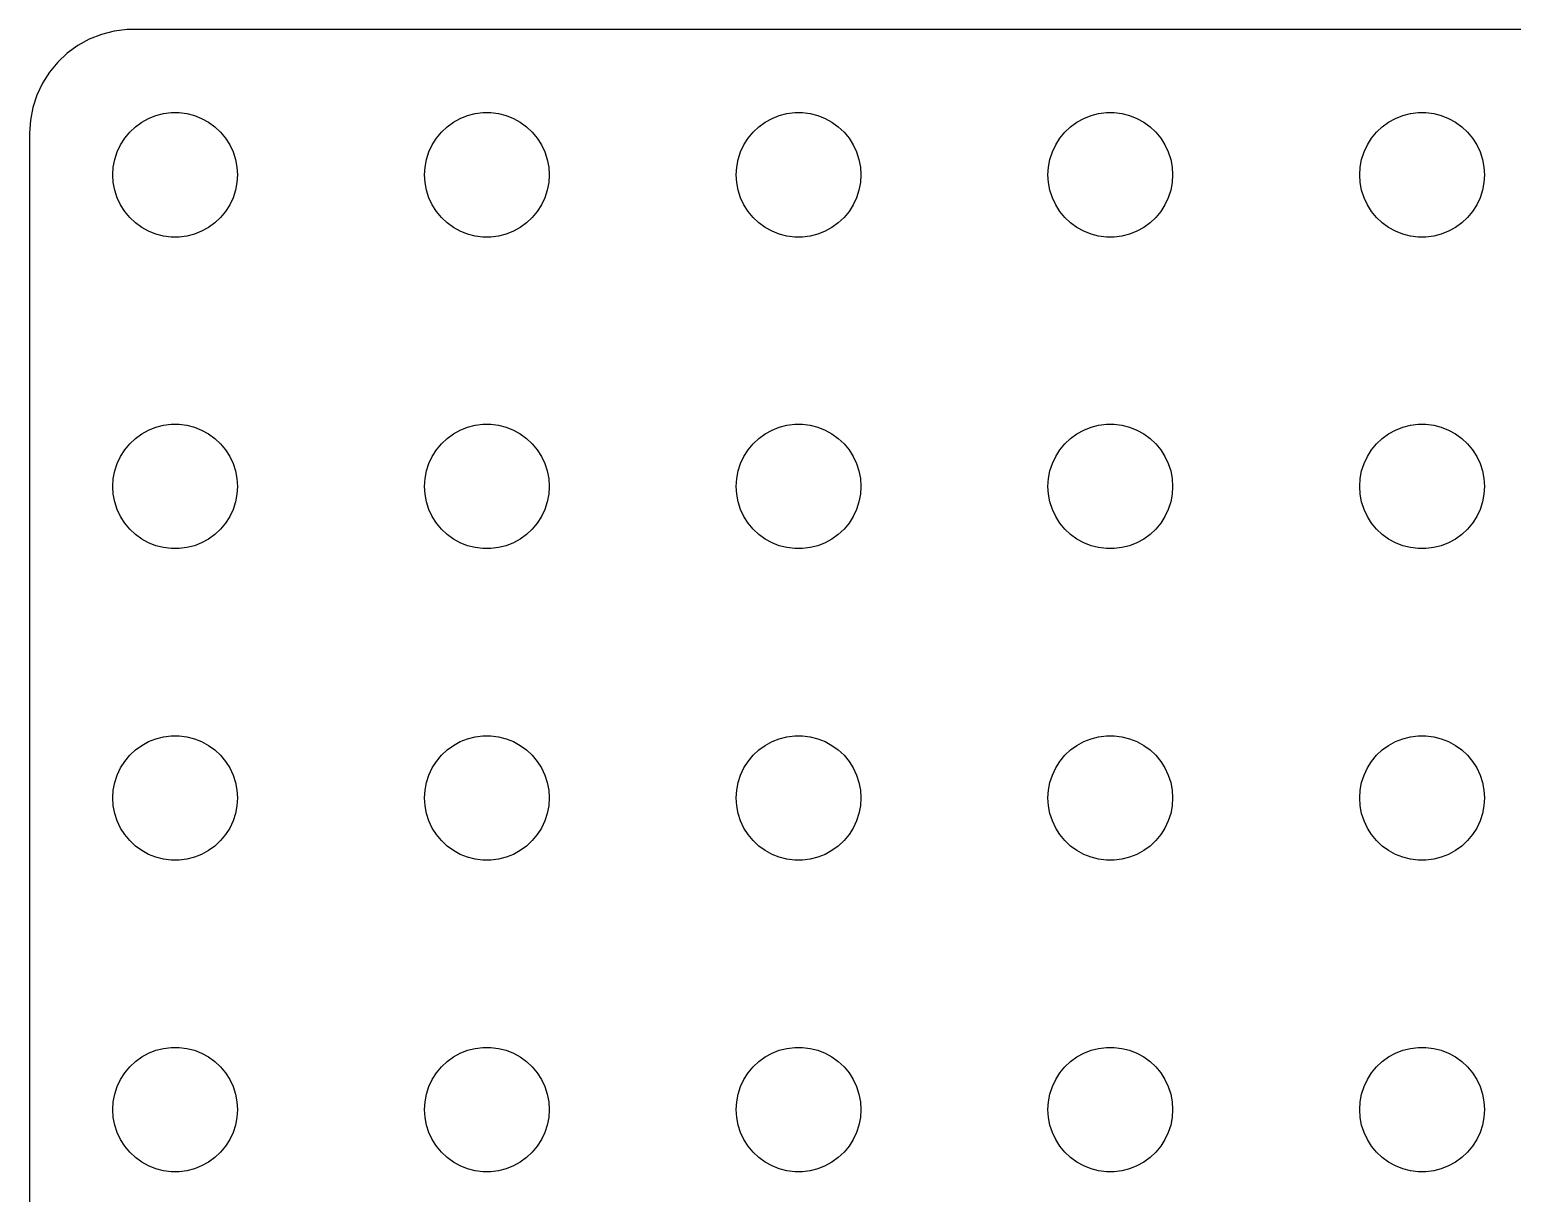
# Model space of a CAD drawing. Header units: metres. Extents: x -134 to 134, y 176 to 508.
# Drawn here: x -134.5 to -63.2, y 224 to 280 of the extents above; entities that cross this region are included whole.
import ezdxf

# ---------------------------------------------------------------- set-up
doc = ezdxf.new("R2010")
doc.units = ezdxf.units.M

msp = doc.modelspace()

# ---------------------------------------------------------------- linework, layer by layer
for p, q in [((-131.045, 279.755), (-131.629, 279.524)), ((-130.437, 279.911), (-131.045, 279.755)), ((-129.814, 279.99), (-130.437, 279.911)), ((129.814, 279.99), (-129.814, 279.99)), ((-132.179, 279.222), (-132.687, 278.853)), ((-131.629, 279.524), (-132.179, 279.222)), ((-133.145, 278.423), (-133.545, 277.939)), ((-132.687, 278.853), (-133.145, 278.423)), ((-133.545, 277.939), (-133.882, 277.409)), ((-134.149, 276.841), (-134.343, 276.243)), ((-133.882, 277.409), (-134.149, 276.841)), ((-134.343, 276.243), (-134.461, 275.627)), ((-134.461, 275.627), (-134.5, 275)), ((-129.412, 275.312), (-129.107, 275.533)), ((-129.107, 275.533), (-128.777, 275.714)), ((-128.777, 275.714), (-128.427, 275.853)), ((-128.427, 275.853), (-128.062, 275.947)), ((-128.062, 275.947), (-127.688, 275.994)), ((-127.688, 275.994), (-127.312, 275.994)), ((-127.312, 275.994), (-126.938, 275.947)), ((-126.938, 275.947), (-126.573, 275.853)), ((-126.573, 275.853), (-126.223, 275.714)), ((-126.223, 275.714), (-125.893, 275.533)), ((-125.893, 275.533), (-125.588, 275.312)), ((-114.412, 275.312), (-114.107, 275.533)), ((-114.107, 275.533), (-113.777, 275.714)), ((-113.777, 275.714), (-113.427, 275.853)), ((-113.427, 275.853), (-113.062, 275.947)), ((-113.062, 275.947), (-112.688, 275.994)), ((-112.688, 275.994), (-112.312, 275.994)), ((-112.312, 275.994), (-111.938, 275.947)), ((-111.938, 275.947), (-111.573, 275.853)), ((-111.573, 275.853), (-111.223, 275.714)), ((-111.223, 275.714), (-110.893, 275.533)), ((-110.893, 275.533), (-110.588, 275.312)), ((-99.4123, 275.312), (-99.1075, 275.533)), ((-99.1075, 275.533), (-98.7773, 275.714)), ((-98.7773, 275.714), (-98.427, 275.853)), ((-98.427, 275.853), (-98.0621, 275.947)), ((-98.0621, 275.947), (-97.6884, 275.994)), ((-97.6884, 275.994), (-97.3116, 275.994)), ((-97.3116, 275.994), (-96.9379, 275.947)), ((-96.9379, 275.947), (-96.573, 275.853)), ((-96.573, 275.853), (-96.2227, 275.714)), ((-96.2227, 275.714), (-95.8925, 275.533)), ((-95.8925, 275.533), (-95.5877, 275.312)), ((-84.4123, 275.312), (-84.1075, 275.533)), ((-84.1075, 275.533), (-83.7773, 275.714)), ((-83.7773, 275.714), (-83.427, 275.853)), ((-83.427, 275.853), (-83.0621, 275.947)), ((-83.0621, 275.947), (-82.6884, 275.994)), ((-82.6884, 275.994), (-82.3116, 275.994)), ((-82.3116, 275.994), (-81.9379, 275.947)), ((-81.9379, 275.947), (-81.573, 275.853)), ((-81.573, 275.853), (-81.2227, 275.714)), ((-81.2227, 275.714), (-80.8925, 275.533)), ((-80.8925, 275.533), (-80.5877, 275.312)), ((-69.4123, 275.312), (-69.1075, 275.533)), ((-69.1075, 275.533), (-68.7773, 275.714)), ((-68.7773, 275.714), (-68.427, 275.853)), ((-68.427, 275.853), (-68.0621, 275.947)), ((-68.0621, 275.947), (-67.6884, 275.994)), ((-67.6884, 275.994), (-67.3116, 275.994)), ((-67.3116, 275.994), (-66.9379, 275.947)), ((-66.9379, 275.947), (-66.573, 275.853)), ((-66.573, 275.853), (-66.2227, 275.714)), ((-66.2227, 275.714), (-65.8925, 275.533)), ((-65.8925, 275.533), (-65.5877, 275.312)), ((-134.5, 275), (-134.5, 181)), ((-130.129, 274.445), (-129.927, 274.763)), ((-129.927, 274.763), (-129.687, 275.054)), ((-129.687, 275.054), (-129.412, 275.312)), ((-125.588, 275.312), (-125.313, 275.054)), ((-125.313, 275.054), (-125.073, 274.763)), ((-125.073, 274.763), (-124.871, 274.445)), ((-115.129, 274.445), (-114.927, 274.763)), ((-114.927, 274.763), (-114.687, 275.054)), ((-114.687, 275.054), (-114.412, 275.312)), ((-110.588, 275.312), (-110.313, 275.054)), ((-110.313, 275.054), (-110.073, 274.763)), ((-110.073, 274.763), (-109.871, 274.445)), ((-100.129, 274.445), (-99.927, 274.763)), ((-99.927, 274.763), (-99.6869, 275.054)), ((-99.6869, 275.054), (-99.4123, 275.312)), ((-95.5877, 275.312), (-95.3131, 275.054)), ((-95.3131, 275.054), (-95.073, 274.763)), ((-95.073, 274.763), (-94.8711, 274.445)), ((-85.1289, 274.445), (-84.927, 274.763)), ((-84.927, 274.763), (-84.6869, 275.054)), ((-84.6869, 275.054), (-84.4123, 275.312)), ((-80.5877, 275.312), (-80.3131, 275.054)), ((-80.3131, 275.054), (-80.073, 274.763)), ((-80.073, 274.763), (-79.8711, 274.445)), ((-70.1289, 274.445), (-69.927, 274.763)), ((-69.927, 274.763), (-69.6869, 275.054)), ((-69.6869, 275.054), (-69.4123, 275.312)), ((-65.5877, 275.312), (-65.3131, 275.054)), ((-65.3131, 275.054), (-65.073, 274.763)), ((-65.073, 274.763), (-64.8711, 274.445)), ((-130.406, 273.746), (-130.289, 274.104)), ((-130.289, 274.104), (-130.129, 274.445)), ((-124.871, 274.445), (-124.711, 274.104)), ((-124.711, 274.104), (-124.594, 273.746)), ((-115.406, 273.746), (-115.289, 274.104)), ((-115.289, 274.104), (-115.129, 274.445)), ((-109.871, 274.445), (-109.711, 274.104)), ((-109.711, 274.104), (-109.594, 273.746)), ((-100.406, 273.746), (-100.289, 274.104)), ((-100.289, 274.104), (-100.129, 274.445)), ((-94.8711, 274.445), (-94.7107, 274.104)), ((-94.7107, 274.104), (-94.5943, 273.746)), ((-85.4057, 273.746), (-85.2893, 274.104)), ((-85.2893, 274.104), (-85.1289, 274.445)), ((-79.8711, 274.445), (-79.7107, 274.104)), ((-79.7107, 274.104), (-79.5943, 273.746)), ((-70.4057, 273.746), (-70.2893, 274.104)), ((-70.2893, 274.104), (-70.1289, 274.445)), ((-64.8711, 274.445), (-64.7107, 274.104)), ((-64.7107, 274.104), (-64.5943, 273.746)), ((-130.5, 273), (-130.476, 273.376)), ((-130.476, 273.376), (-130.406, 273.746)), ((-124.594, 273.746), (-124.524, 273.376)), ((-124.524, 273.376), (-124.5, 273)), ((-115.5, 273), (-115.476, 273.376)), ((-115.476, 273.376), (-115.406, 273.746)), ((-109.594, 273.746), (-109.524, 273.376)), ((-109.524, 273.376), (-109.5, 273)), ((-100.5, 273), (-100.476, 273.376)), ((-100.476, 273.376), (-100.406, 273.746)), ((-94.5943, 273.746), (-94.5237, 273.376)), ((-94.5237, 273.376), (-94.5, 273)), ((-85.5, 273), (-85.4763, 273.376)), ((-85.4763, 273.376), (-85.4057, 273.746)), ((-79.5943, 273.746), (-79.5237, 273.376)), ((-79.5237, 273.376), (-79.5, 273)), ((-70.5, 273), (-70.4763, 273.376)), ((-70.4763, 273.376), (-70.4057, 273.746)), ((-64.5943, 273.746), (-64.5237, 273.376)), ((-64.5237, 273.376), (-64.5, 273)), ((-130.476, 272.624), (-130.5, 273)), ((-130.406, 272.254), (-130.476, 272.624)), ((-124.524, 272.624), (-124.594, 272.254)), ((-124.5, 273), (-124.524, 272.624)), ((-115.476, 272.624), (-115.5, 273)), ((-115.406, 272.254), (-115.476, 272.624)), ((-109.524, 272.624), (-109.594, 272.254)), ((-109.5, 273), (-109.524, 272.624)), ((-100.476, 272.624), (-100.5, 273)), ((-100.406, 272.254), (-100.476, 272.624)), ((-94.5237, 272.624), (-94.5943, 272.254)), ((-94.5, 273), (-94.5237, 272.624)), ((-85.4763, 272.624), (-85.5, 273)), ((-85.4057, 272.254), (-85.4763, 272.624)), ((-79.5237, 272.624), (-79.5943, 272.254)), ((-79.5, 273), (-79.5237, 272.624)), ((-70.4763, 272.624), (-70.5, 273)), ((-70.4057, 272.254), (-70.4763, 272.624)), ((-64.5237, 272.624), (-64.5943, 272.254)), ((-64.5, 273), (-64.5237, 272.624)), ((-130.289, 271.896), (-130.406, 272.254)), ((-130.129, 271.555), (-130.289, 271.896)), ((-124.711, 271.896), (-124.871, 271.555)), ((-124.594, 272.254), (-124.711, 271.896)), ((-115.289, 271.896), (-115.406, 272.254)), ((-115.129, 271.555), (-115.289, 271.896)), ((-109.711, 271.896), (-109.871, 271.555)), ((-109.594, 272.254), (-109.711, 271.896)), ((-100.289, 271.896), (-100.406, 272.254)), ((-100.129, 271.555), (-100.289, 271.896)), ((-94.7107, 271.896), (-94.8711, 271.555)), ((-94.5943, 272.254), (-94.7107, 271.896)), ((-85.2893, 271.896), (-85.4057, 272.254)), ((-85.1289, 271.555), (-85.2893, 271.896)), ((-79.7107, 271.896), (-79.8711, 271.555)), ((-79.5943, 272.254), (-79.7107, 271.896)), ((-70.2893, 271.896), (-70.4057, 272.254)), ((-70.1289, 271.555), (-70.2893, 271.896)), ((-64.7107, 271.896), (-64.8711, 271.555)), ((-64.5943, 272.254), (-64.7107, 271.896)), ((-129.927, 271.237), (-130.129, 271.555)), ((-129.687, 270.946), (-129.927, 271.237)), ((-125.073, 271.237), (-125.313, 270.946)), ((-124.871, 271.555), (-125.073, 271.237)), ((-114.927, 271.237), (-115.129, 271.555)), ((-114.687, 270.946), (-114.927, 271.237)), ((-110.073, 271.237), (-110.313, 270.946)), ((-109.871, 271.555), (-110.073, 271.237)), ((-99.927, 271.237), (-100.129, 271.555)), ((-99.6869, 270.946), (-99.927, 271.237)), ((-95.073, 271.237), (-95.3131, 270.946)), ((-94.8711, 271.555), (-95.073, 271.237)), ((-84.927, 271.237), (-85.1289, 271.555)), ((-84.6869, 270.946), (-84.927, 271.237)), ((-80.073, 271.237), (-80.3131, 270.946)), ((-79.8711, 271.555), (-80.073, 271.237)), ((-69.927, 271.237), (-70.1289, 271.555)), ((-69.6869, 270.946), (-69.927, 271.237)), ((-65.073, 271.237), (-65.3131, 270.946)), ((-64.8711, 271.555), (-65.073, 271.237)), ((-129.412, 270.688), (-129.687, 270.946)), ((-129.107, 270.467), (-129.412, 270.688)), ((-128.777, 270.286), (-129.107, 270.467)), ((-125.893, 270.467), (-126.223, 270.286)), ((-125.588, 270.688), (-125.893, 270.467)), ((-125.313, 270.946), (-125.588, 270.688)), ((-114.412, 270.688), (-114.687, 270.946)), ((-114.107, 270.467), (-114.412, 270.688)), ((-113.777, 270.286), (-114.107, 270.467)), ((-110.893, 270.467), (-111.223, 270.286)), ((-110.588, 270.688), (-110.893, 270.467)), ((-110.313, 270.946), (-110.588, 270.688)), ((-99.4123, 270.688), (-99.6869, 270.946)), ((-99.1075, 270.467), (-99.4123, 270.688)), ((-98.7773, 270.286), (-99.1075, 270.467)), ((-95.8925, 270.467), (-96.2227, 270.286)), ((-95.5877, 270.688), (-95.8925, 270.467)), ((-95.3131, 270.946), (-95.5877, 270.688)), ((-84.4123, 270.688), (-84.6869, 270.946)), ((-84.1075, 270.467), (-84.4123, 270.688)), ((-83.7773, 270.286), (-84.1075, 270.467)), ((-80.8925, 270.467), (-81.2227, 270.286)), ((-80.5877, 270.688), (-80.8925, 270.467)), ((-80.3131, 270.946), (-80.5877, 270.688)), ((-69.4123, 270.688), (-69.6869, 270.946)), ((-69.1075, 270.467), (-69.4123, 270.688)), ((-68.7773, 270.286), (-69.1075, 270.467)), ((-65.8925, 270.467), (-66.2227, 270.286)), ((-65.5877, 270.688), (-65.8925, 270.467)), ((-65.3131, 270.946), (-65.5877, 270.688)), ((-128.427, 270.147), (-128.777, 270.286)), ((-128.062, 270.053), (-128.427, 270.147)), ((-127.688, 270.006), (-128.062, 270.053)), ((-127.312, 270.006), (-127.688, 270.006)), ((-126.938, 270.053), (-127.312, 270.006)), ((-126.573, 270.147), (-126.938, 270.053)), ((-126.223, 270.286), (-126.573, 270.147)), ((-113.427, 270.147), (-113.777, 270.286)), ((-113.062, 270.053), (-113.427, 270.147)), ((-112.688, 270.006), (-113.062, 270.053)), ((-112.312, 270.006), (-112.688, 270.006)), ((-111.938, 270.053), (-112.312, 270.006)), ((-111.573, 270.147), (-111.938, 270.053)), ((-111.223, 270.286), (-111.573, 270.147)), ((-98.427, 270.147), (-98.7773, 270.286)), ((-98.0621, 270.053), (-98.427, 270.147)), ((-97.6884, 270.006), (-98.0621, 270.053)), ((-97.3116, 270.006), (-97.6884, 270.006)), ((-96.9379, 270.053), (-97.3116, 270.006)), ((-96.573, 270.147), (-96.9379, 270.053)), ((-96.2227, 270.286), (-96.573, 270.147)), ((-83.427, 270.147), (-83.7773, 270.286)), ((-83.0621, 270.053), (-83.427, 270.147)), ((-82.6884, 270.006), (-83.0621, 270.053)), ((-82.3116, 270.006), (-82.6884, 270.006)), ((-81.9379, 270.053), (-82.3116, 270.006)), ((-81.573, 270.147), (-81.9379, 270.053)), ((-81.2227, 270.286), (-81.573, 270.147)), ((-68.427, 270.147), (-68.7773, 270.286)), ((-68.0621, 270.053), (-68.427, 270.147)), ((-67.6884, 270.006), (-68.0621, 270.053)), ((-67.3116, 270.006), (-67.6884, 270.006)), ((-66.9379, 270.053), (-67.3116, 270.006)), ((-66.573, 270.147), (-66.9379, 270.053)), ((-66.2227, 270.286), (-66.573, 270.147)), ((-129.412, 260.312), (-129.107, 260.533)), ((-129.107, 260.533), (-128.777, 260.714)), ((-128.777, 260.714), (-128.427, 260.853)), ((-128.427, 260.853), (-128.062, 260.947)), ((-128.062, 260.947), (-127.688, 260.994)), ((-127.688, 260.994), (-127.312, 260.994)), ((-127.312, 260.994), (-126.938, 260.947)), ((-126.938, 260.947), (-126.573, 260.853)), ((-126.573, 260.853), (-126.223, 260.714)), ((-126.223, 260.714), (-125.893, 260.533)), ((-125.893, 260.533), (-125.588, 260.312)), ((-114.412, 260.312), (-114.107, 260.533)), ((-114.107, 260.533), (-113.777, 260.714)), ((-113.777, 260.714), (-113.427, 260.853)), ((-113.427, 260.853), (-113.062, 260.947)), ((-113.062, 260.947), (-112.688, 260.994)), ((-112.688, 260.994), (-112.312, 260.994)), ((-112.312, 260.994), (-111.938, 260.947)), ((-111.938, 260.947), (-111.573, 260.853)), ((-111.573, 260.853), (-111.223, 260.714)), ((-111.223, 260.714), (-110.893, 260.533)), ((-110.893, 260.533), (-110.588, 260.312)), ((-99.4123, 260.312), (-99.1075, 260.533)), ((-99.1075, 260.533), (-98.7773, 260.714)), ((-98.7773, 260.714), (-98.427, 260.853)), ((-98.427, 260.853), (-98.0621, 260.947)), ((-98.0621, 260.947), (-97.6884, 260.994)), ((-97.6884, 260.994), (-97.3116, 260.994)), ((-97.3116, 260.994), (-96.9379, 260.947)), ((-96.9379, 260.947), (-96.573, 260.853)), ((-96.573, 260.853), (-96.2227, 260.714)), ((-96.2227, 260.714), (-95.8925, 260.533)), ((-95.8925, 260.533), (-95.5877, 260.312)), ((-84.4123, 260.312), (-84.1075, 260.533)), ((-84.1075, 260.533), (-83.7773, 260.714)), ((-83.7773, 260.714), (-83.427, 260.853)), ((-83.427, 260.853), (-83.0621, 260.947)), ((-83.0621, 260.947), (-82.6884, 260.994)), ((-82.6884, 260.994), (-82.3116, 260.994)), ((-82.3116, 260.994), (-81.9379, 260.947)), ((-81.9379, 260.947), (-81.573, 260.853)), ((-81.573, 260.853), (-81.2227, 260.714)), ((-81.2227, 260.714), (-80.8925, 260.533)), ((-80.8925, 260.533), (-80.5877, 260.312)), ((-69.4123, 260.312), (-69.1075, 260.533)), ((-69.1075, 260.533), (-68.7773, 260.714)), ((-68.7773, 260.714), (-68.427, 260.853)), ((-68.427, 260.853), (-68.0621, 260.947)), ((-68.0621, 260.947), (-67.6884, 260.994)), ((-67.6884, 260.994), (-67.3116, 260.994)), ((-67.3116, 260.994), (-66.9379, 260.947)), ((-66.9379, 260.947), (-66.573, 260.853)), ((-66.573, 260.853), (-66.2227, 260.714)), ((-66.2227, 260.714), (-65.8925, 260.533)), ((-65.8925, 260.533), (-65.5877, 260.312)), ((-130.129, 259.445), (-129.927, 259.763)), ((-129.927, 259.763), (-129.687, 260.054)), ((-129.687, 260.054), (-129.412, 260.312)), ((-125.588, 260.312), (-125.313, 260.054)), ((-125.313, 260.054), (-125.073, 259.763)), ((-125.073, 259.763), (-124.871, 259.445)), ((-115.129, 259.445), (-114.927, 259.763)), ((-114.927, 259.763), (-114.687, 260.054)), ((-114.687, 260.054), (-114.412, 260.312)), ((-110.588, 260.312), (-110.313, 260.054)), ((-110.313, 260.054), (-110.073, 259.763)), ((-110.073, 259.763), (-109.871, 259.445)), ((-100.129, 259.445), (-99.927, 259.763)), ((-99.927, 259.763), (-99.6869, 260.054)), ((-99.6869, 260.054), (-99.4123, 260.312)), ((-95.5877, 260.312), (-95.3131, 260.054)), ((-95.3131, 260.054), (-95.073, 259.763)), ((-95.073, 259.763), (-94.8711, 259.445)), ((-85.1289, 259.445), (-84.927, 259.763)), ((-84.927, 259.763), (-84.6869, 260.054)), ((-84.6869, 260.054), (-84.4123, 260.312)), ((-80.5877, 260.312), (-80.3131, 260.054)), ((-80.3131, 260.054), (-80.073, 259.763)), ((-80.073, 259.763), (-79.8711, 259.445)), ((-70.1289, 259.445), (-69.927, 259.763)), ((-69.927, 259.763), (-69.6869, 260.054)), ((-69.6869, 260.054), (-69.4123, 260.312)), ((-65.5877, 260.312), (-65.3131, 260.054)), ((-65.3131, 260.054), (-65.073, 259.763)), ((-65.073, 259.763), (-64.8711, 259.445)), ((-130.406, 258.746), (-130.289, 259.104)), ((-130.289, 259.104), (-130.129, 259.445)), ((-124.871, 259.445), (-124.711, 259.104)), ((-124.711, 259.104), (-124.594, 258.746)), ((-115.406, 258.746), (-115.289, 259.104)), ((-115.289, 259.104), (-115.129, 259.445)), ((-109.871, 259.445), (-109.711, 259.104)), ((-109.711, 259.104), (-109.594, 258.746)), ((-100.406, 258.746), (-100.289, 259.104)), ((-100.289, 259.104), (-100.129, 259.445)), ((-94.8711, 259.445), (-94.7107, 259.104)), ((-94.7107, 259.104), (-94.5943, 258.746)), ((-85.4057, 258.746), (-85.2893, 259.104)), ((-85.2893, 259.104), (-85.1289, 259.445)), ((-79.8711, 259.445), (-79.7107, 259.104)), ((-79.7107, 259.104), (-79.5943, 258.746)), ((-70.4057, 258.746), (-70.2893, 259.104)), ((-70.2893, 259.104), (-70.1289, 259.445)), ((-64.8711, 259.445), (-64.7107, 259.104)), ((-64.7107, 259.104), (-64.5943, 258.746)), ((-130.5, 258), (-130.476, 258.376)), ((-130.476, 258.376), (-130.406, 258.746)), ((-124.594, 258.746), (-124.524, 258.376)), ((-124.524, 258.376), (-124.5, 258)), ((-115.5, 258), (-115.476, 258.376)), ((-115.476, 258.376), (-115.406, 258.746)), ((-109.594, 258.746), (-109.524, 258.376)), ((-109.524, 258.376), (-109.5, 258)), ((-100.5, 258), (-100.476, 258.376)), ((-100.476, 258.376), (-100.406, 258.746)), ((-94.5943, 258.746), (-94.5237, 258.376)), ((-94.5237, 258.376), (-94.5, 258)), ((-85.5, 258), (-85.4763, 258.376)), ((-85.4763, 258.376), (-85.4057, 258.746)), ((-79.5943, 258.746), (-79.5237, 258.376)), ((-79.5237, 258.376), (-79.5, 258)), ((-70.5, 258), (-70.4763, 258.376)), ((-70.4763, 258.376), (-70.4057, 258.746)), ((-64.5943, 258.746), (-64.5237, 258.376)), ((-64.5237, 258.376), (-64.5, 258)), ((-130.476, 257.624), (-130.5, 258)), ((-130.406, 257.254), (-130.476, 257.624)), ((-124.524, 257.624), (-124.594, 257.254)), ((-124.5, 258), (-124.524, 257.624)), ((-115.476, 257.624), (-115.5, 258)), ((-115.406, 257.254), (-115.476, 257.624)), ((-109.524, 257.624), (-109.594, 257.254)), ((-109.5, 258), (-109.524, 257.624)), ((-100.476, 257.624), (-100.5, 258)), ((-100.406, 257.254), (-100.476, 257.624)), ((-94.5237, 257.624), (-94.5943, 257.254)), ((-94.5, 258), (-94.5237, 257.624)), ((-85.4763, 257.624), (-85.5, 258)), ((-85.4057, 257.254), (-85.4763, 257.624)), ((-79.5237, 257.624), (-79.5943, 257.254)), ((-79.5, 258), (-79.5237, 257.624)), ((-70.4763, 257.624), (-70.5, 258)), ((-70.4057, 257.254), (-70.4763, 257.624)), ((-64.5237, 257.624), (-64.5943, 257.254)), ((-64.5, 258), (-64.5237, 257.624)), ((-130.289, 256.896), (-130.406, 257.254)), ((-130.129, 256.555), (-130.289, 256.896)), ((-124.711, 256.896), (-124.871, 256.555)), ((-124.594, 257.254), (-124.711, 256.896)), ((-115.289, 256.896), (-115.406, 257.254)), ((-115.129, 256.555), (-115.289, 256.896)), ((-109.711, 256.896), (-109.871, 256.555)), ((-109.594, 257.254), (-109.711, 256.896)), ((-100.289, 256.896), (-100.406, 257.254)), ((-100.129, 256.555), (-100.289, 256.896)), ((-94.7107, 256.896), (-94.8711, 256.555)), ((-94.5943, 257.254), (-94.7107, 256.896)), ((-85.2893, 256.896), (-85.4057, 257.254)), ((-85.1289, 256.555), (-85.2893, 256.896)), ((-79.7107, 256.896), (-79.8711, 256.555)), ((-79.5943, 257.254), (-79.7107, 256.896)), ((-70.2893, 256.896), (-70.4057, 257.254)), ((-70.1289, 256.555), (-70.2893, 256.896)), ((-64.7107, 256.896), (-64.8711, 256.555)), ((-64.5943, 257.254), (-64.7107, 256.896)), ((-129.927, 256.237), (-130.129, 256.555)), ((-129.687, 255.946), (-129.927, 256.237)), ((-125.073, 256.237), (-125.313, 255.946)), ((-124.871, 256.555), (-125.073, 256.237)), ((-114.927, 256.237), (-115.129, 256.555)), ((-114.687, 255.946), (-114.927, 256.237)), ((-110.073, 256.237), (-110.313, 255.946)), ((-109.871, 256.555), (-110.073, 256.237)), ((-99.927, 256.237), (-100.129, 256.555)), ((-99.6869, 255.946), (-99.927, 256.237)), ((-95.073, 256.237), (-95.3131, 255.946)), ((-94.8711, 256.555), (-95.073, 256.237)), ((-84.927, 256.237), (-85.1289, 256.555)), ((-84.6869, 255.946), (-84.927, 256.237)), ((-80.073, 256.237), (-80.3131, 255.946)), ((-79.8711, 256.555), (-80.073, 256.237)), ((-69.927, 256.237), (-70.1289, 256.555)), ((-69.6869, 255.946), (-69.927, 256.237)), ((-65.073, 256.237), (-65.3131, 255.946)), ((-64.8711, 256.555), (-65.073, 256.237)), ((-129.412, 255.688), (-129.687, 255.946)), ((-129.107, 255.467), (-129.412, 255.688)), ((-128.777, 255.286), (-129.107, 255.467)), ((-125.893, 255.467), (-126.223, 255.286)), ((-125.588, 255.688), (-125.893, 255.467)), ((-125.313, 255.946), (-125.588, 255.688)), ((-114.412, 255.688), (-114.687, 255.946)), ((-114.107, 255.467), (-114.412, 255.688)), ((-113.777, 255.286), (-114.107, 255.467)), ((-110.893, 255.467), (-111.223, 255.286)), ((-110.588, 255.688), (-110.893, 255.467)), ((-110.313, 255.946), (-110.588, 255.688)), ((-99.4123, 255.688), (-99.6869, 255.946)), ((-99.1075, 255.467), (-99.4123, 255.688)), ((-98.7773, 255.286), (-99.1075, 255.467)), ((-95.8925, 255.467), (-96.2227, 255.286)), ((-95.5877, 255.688), (-95.8925, 255.467)), ((-95.3131, 255.946), (-95.5877, 255.688)), ((-84.4123, 255.688), (-84.6869, 255.946)), ((-84.1075, 255.467), (-84.4123, 255.688)), ((-83.7773, 255.286), (-84.1075, 255.467)), ((-80.8925, 255.467), (-81.2227, 255.286)), ((-80.5877, 255.688), (-80.8925, 255.467)), ((-80.3131, 255.946), (-80.5877, 255.688)), ((-69.4123, 255.688), (-69.6869, 255.946)), ((-69.1075, 255.467), (-69.4123, 255.688)), ((-68.7773, 255.286), (-69.1075, 255.467)), ((-65.8925, 255.467), (-66.2227, 255.286)), ((-65.5877, 255.688), (-65.8925, 255.467)), ((-65.3131, 255.946), (-65.5877, 255.688)), ((-128.427, 255.147), (-128.777, 255.286)), ((-128.062, 255.053), (-128.427, 255.147)), ((-127.688, 255.006), (-128.062, 255.053)), ((-127.312, 255.006), (-127.688, 255.006)), ((-126.938, 255.053), (-127.312, 255.006)), ((-126.573, 255.147), (-126.938, 255.053)), ((-126.223, 255.286), (-126.573, 255.147)), ((-113.427, 255.147), (-113.777, 255.286)), ((-113.062, 255.053), (-113.427, 255.147)), ((-112.688, 255.006), (-113.062, 255.053)), ((-112.312, 255.006), (-112.688, 255.006)), ((-111.938, 255.053), (-112.312, 255.006)), ((-111.573, 255.147), (-111.938, 255.053)), ((-111.223, 255.286), (-111.573, 255.147)), ((-98.427, 255.147), (-98.7773, 255.286)), ((-98.0621, 255.053), (-98.427, 255.147)), ((-97.6884, 255.006), (-98.0621, 255.053)), ((-97.3116, 255.006), (-97.6884, 255.006)), ((-96.9379, 255.053), (-97.3116, 255.006)), ((-96.573, 255.147), (-96.9379, 255.053)), ((-96.2227, 255.286), (-96.573, 255.147)), ((-83.427, 255.147), (-83.7773, 255.286)), ((-83.0621, 255.053), (-83.427, 255.147)), ((-82.6884, 255.006), (-83.0621, 255.053)), ((-82.3116, 255.006), (-82.6884, 255.006)), ((-81.9379, 255.053), (-82.3116, 255.006)), ((-81.573, 255.147), (-81.9379, 255.053)), ((-81.2227, 255.286), (-81.573, 255.147)), ((-68.427, 255.147), (-68.7773, 255.286)), ((-68.0621, 255.053), (-68.427, 255.147)), ((-67.6884, 255.006), (-68.0621, 255.053)), ((-67.3116, 255.006), (-67.6884, 255.006)), ((-66.9379, 255.053), (-67.3116, 255.006)), ((-66.573, 255.147), (-66.9379, 255.053)), ((-66.2227, 255.286), (-66.573, 255.147)), ((-129.412, 245.312), (-129.107, 245.533)), ((-129.107, 245.533), (-128.777, 245.714)), ((-128.777, 245.714), (-128.427, 245.853)), ((-128.427, 245.853), (-128.062, 245.947)), ((-128.062, 245.947), (-127.688, 245.994)), ((-127.688, 245.994), (-127.312, 245.994)), ((-127.312, 245.994), (-126.938, 245.947)), ((-126.938, 245.947), (-126.573, 245.853)), ((-126.573, 245.853), (-126.223, 245.714)), ((-126.223, 245.714), (-125.893, 245.533)), ((-125.893, 245.533), (-125.588, 245.312)), ((-114.412, 245.312), (-114.107, 245.533)), ((-114.107, 245.533), (-113.777, 245.714)), ((-113.777, 245.714), (-113.427, 245.853)), ((-113.427, 245.853), (-113.062, 245.947)), ((-113.062, 245.947), (-112.688, 245.994)), ((-112.688, 245.994), (-112.312, 245.994)), ((-112.312, 245.994), (-111.938, 245.947)), ((-111.938, 245.947), (-111.573, 245.853)), ((-111.573, 245.853), (-111.223, 245.714)), ((-111.223, 245.714), (-110.893, 245.533)), ((-110.893, 245.533), (-110.588, 245.312)), ((-99.4123, 245.312), (-99.1075, 245.533)), ((-99.1075, 245.533), (-98.7773, 245.714)), ((-98.7773, 245.714), (-98.427, 245.853)), ((-98.427, 245.853), (-98.0621, 245.947)), ((-98.0621, 245.947), (-97.6884, 245.994)), ((-97.6884, 245.994), (-97.3116, 245.994)), ((-97.3116, 245.994), (-96.9379, 245.947)), ((-96.9379, 245.947), (-96.573, 245.853)), ((-96.573, 245.853), (-96.2227, 245.714)), ((-96.2227, 245.714), (-95.8925, 245.533)), ((-95.8925, 245.533), (-95.5877, 245.312)), ((-84.4123, 245.312), (-84.1075, 245.533)), ((-84.1075, 245.533), (-83.7773, 245.714)), ((-83.7773, 245.714), (-83.427, 245.853)), ((-83.427, 245.853), (-83.0621, 245.947)), ((-83.0621, 245.947), (-82.6884, 245.994)), ((-82.6884, 245.994), (-82.3116, 245.994)), ((-82.3116, 245.994), (-81.9379, 245.947)), ((-81.9379, 245.947), (-81.573, 245.853)), ((-81.573, 245.853), (-81.2227, 245.714)), ((-81.2227, 245.714), (-80.8925, 245.533)), ((-80.8925, 245.533), (-80.5877, 245.312)), ((-69.4123, 245.312), (-69.1075, 245.533)), ((-69.1075, 245.533), (-68.7773, 245.714)), ((-68.7773, 245.714), (-68.427, 245.853)), ((-68.427, 245.853), (-68.0621, 245.947)), ((-68.0621, 245.947), (-67.6884, 245.994)), ((-67.6884, 245.994), (-67.3116, 245.994)), ((-67.3116, 245.994), (-66.9379, 245.947)), ((-66.9379, 245.947), (-66.573, 245.853)), ((-66.573, 245.853), (-66.2227, 245.714)), ((-66.2227, 245.714), (-65.8925, 245.533)), ((-65.8925, 245.533), (-65.5877, 245.312)), ((-130.129, 244.445), (-129.927, 244.763)), ((-129.927, 244.763), (-129.687, 245.054)), ((-129.687, 245.054), (-129.412, 245.312)), ((-125.588, 245.312), (-125.313, 245.054)), ((-125.313, 245.054), (-125.073, 244.763)), ((-125.073, 244.763), (-124.871, 244.445)), ((-115.129, 244.445), (-114.927, 244.763)), ((-114.927, 244.763), (-114.687, 245.054)), ((-114.687, 245.054), (-114.412, 245.312)), ((-110.588, 245.312), (-110.313, 245.054)), ((-110.313, 245.054), (-110.073, 244.763)), ((-110.073, 244.763), (-109.871, 244.445)), ((-100.129, 244.445), (-99.927, 244.763)), ((-99.927, 244.763), (-99.6869, 245.054)), ((-99.6869, 245.054), (-99.4123, 245.312)), ((-95.5877, 245.312), (-95.3131, 245.054)), ((-95.3131, 245.054), (-95.073, 244.763)), ((-95.073, 244.763), (-94.8711, 244.445)), ((-85.1289, 244.445), (-84.927, 244.763)), ((-84.927, 244.763), (-84.6869, 245.054)), ((-84.6869, 245.054), (-84.4123, 245.312)), ((-80.5877, 245.312), (-80.3131, 245.054)), ((-80.3131, 245.054), (-80.073, 244.763)), ((-80.073, 244.763), (-79.8711, 244.445)), ((-70.1289, 244.445), (-69.927, 244.763)), ((-69.927, 244.763), (-69.6869, 245.054)), ((-69.6869, 245.054), (-69.4123, 245.312)), ((-65.5877, 245.312), (-65.3131, 245.054)), ((-65.3131, 245.054), (-65.073, 244.763)), ((-65.073, 244.763), (-64.8711, 244.445)), ((-130.406, 243.746), (-130.289, 244.104)), ((-130.289, 244.104), (-130.129, 244.445)), ((-124.871, 244.445), (-124.711, 244.104)), ((-124.711, 244.104), (-124.594, 243.746)), ((-115.406, 243.746), (-115.289, 244.104)), ((-115.289, 244.104), (-115.129, 244.445)), ((-109.871, 244.445), (-109.711, 244.104)), ((-109.711, 244.104), (-109.594, 243.746)), ((-100.406, 243.746), (-100.289, 244.104)), ((-100.289, 244.104), (-100.129, 244.445)), ((-94.8711, 244.445), (-94.7107, 244.104)), ((-94.7107, 244.104), (-94.5943, 243.746)), ((-85.4057, 243.746), (-85.2893, 244.104)), ((-85.2893, 244.104), (-85.1289, 244.445)), ((-79.8711, 244.445), (-79.7107, 244.104)), ((-79.7107, 244.104), (-79.5943, 243.746)), ((-70.4057, 243.746), (-70.2893, 244.104)), ((-70.2893, 244.104), (-70.1289, 244.445)), ((-64.8711, 244.445), (-64.7107, 244.104)), ((-64.7107, 244.104), (-64.5943, 243.746)), ((-130.5, 243), (-130.476, 243.376)), ((-130.476, 243.376), (-130.406, 243.746)), ((-124.594, 243.746), (-124.524, 243.376)), ((-124.524, 243.376), (-124.5, 243)), ((-115.5, 243), (-115.476, 243.376)), ((-115.476, 243.376), (-115.406, 243.746)), ((-109.594, 243.746), (-109.524, 243.376)), ((-109.524, 243.376), (-109.5, 243)), ((-100.5, 243), (-100.476, 243.376)), ((-100.476, 243.376), (-100.406, 243.746)), ((-94.5943, 243.746), (-94.5237, 243.376)), ((-94.5237, 243.376), (-94.5, 243)), ((-85.5, 243), (-85.4763, 243.376)), ((-85.4763, 243.376), (-85.4057, 243.746)), ((-79.5943, 243.746), (-79.5237, 243.376)), ((-79.5237, 243.376), (-79.5, 243)), ((-70.5, 243), (-70.4763, 243.376)), ((-70.4763, 243.376), (-70.4057, 243.746)), ((-64.5943, 243.746), (-64.5237, 243.376)), ((-64.5237, 243.376), (-64.5, 243)), ((-130.476, 242.624), (-130.5, 243)), ((-130.406, 242.254), (-130.476, 242.624)), ((-124.524, 242.624), (-124.594, 242.254)), ((-124.5, 243), (-124.524, 242.624)), ((-115.476, 242.624), (-115.5, 243)), ((-115.406, 242.254), (-115.476, 242.624)), ((-109.524, 242.624), (-109.594, 242.254)), ((-109.5, 243), (-109.524, 242.624)), ((-100.476, 242.624), (-100.5, 243)), ((-100.406, 242.254), (-100.476, 242.624)), ((-94.5237, 242.624), (-94.5943, 242.254)), ((-94.5, 243), (-94.5237, 242.624)), ((-85.4763, 242.624), (-85.5, 243)), ((-85.4057, 242.254), (-85.4763, 242.624)), ((-79.5237, 242.624), (-79.5943, 242.254)), ((-79.5, 243), (-79.5237, 242.624)), ((-70.4763, 242.624), (-70.5, 243)), ((-70.4057, 242.254), (-70.4763, 242.624)), ((-64.5237, 242.624), (-64.5943, 242.254)), ((-64.5, 243), (-64.5237, 242.624)), ((-130.289, 241.896), (-130.406, 242.254)), ((-130.129, 241.555), (-130.289, 241.896)), ((-124.711, 241.896), (-124.871, 241.555)), ((-124.594, 242.254), (-124.711, 241.896)), ((-115.289, 241.896), (-115.406, 242.254)), ((-115.129, 241.555), (-115.289, 241.896)), ((-109.711, 241.896), (-109.871, 241.555)), ((-109.594, 242.254), (-109.711, 241.896)), ((-100.289, 241.896), (-100.406, 242.254)), ((-100.129, 241.555), (-100.289, 241.896)), ((-94.7107, 241.896), (-94.8711, 241.555)), ((-94.5943, 242.254), (-94.7107, 241.896)), ((-85.2893, 241.896), (-85.4057, 242.254)), ((-85.1289, 241.555), (-85.2893, 241.896)), ((-79.7107, 241.896), (-79.8711, 241.555)), ((-79.5943, 242.254), (-79.7107, 241.896)), ((-70.2893, 241.896), (-70.4057, 242.254)), ((-70.1289, 241.555), (-70.2893, 241.896)), ((-64.7107, 241.896), (-64.8711, 241.555)), ((-64.5943, 242.254), (-64.7107, 241.896)), ((-129.927, 241.237), (-130.129, 241.555)), ((-129.687, 240.946), (-129.927, 241.237)), ((-125.073, 241.237), (-125.313, 240.946)), ((-124.871, 241.555), (-125.073, 241.237)), ((-114.927, 241.237), (-115.129, 241.555)), ((-114.687, 240.946), (-114.927, 241.237)), ((-110.073, 241.237), (-110.313, 240.946)), ((-109.871, 241.555), (-110.073, 241.237)), ((-99.927, 241.237), (-100.129, 241.555)), ((-99.6869, 240.946), (-99.927, 241.237)), ((-95.073, 241.237), (-95.3131, 240.946)), ((-94.8711, 241.555), (-95.073, 241.237)), ((-84.927, 241.237), (-85.1289, 241.555)), ((-84.6869, 240.946), (-84.927, 241.237)), ((-80.073, 241.237), (-80.3131, 240.946)), ((-79.8711, 241.555), (-80.073, 241.237)), ((-69.927, 241.237), (-70.1289, 241.555)), ((-69.6869, 240.946), (-69.927, 241.237)), ((-65.073, 241.237), (-65.3131, 240.946)), ((-64.8711, 241.555), (-65.073, 241.237)), ((-129.412, 240.688), (-129.687, 240.946)), ((-129.107, 240.467), (-129.412, 240.688)), ((-128.777, 240.286), (-129.107, 240.467)), ((-125.893, 240.467), (-126.223, 240.286)), ((-125.588, 240.688), (-125.893, 240.467)), ((-125.313, 240.946), (-125.588, 240.688)), ((-114.412, 240.688), (-114.687, 240.946)), ((-114.107, 240.467), (-114.412, 240.688)), ((-113.777, 240.286), (-114.107, 240.467)), ((-110.893, 240.467), (-111.223, 240.286)), ((-110.588, 240.688), (-110.893, 240.467)), ((-110.313, 240.946), (-110.588, 240.688)), ((-99.4123, 240.688), (-99.6869, 240.946)), ((-99.1075, 240.467), (-99.4123, 240.688)), ((-98.7773, 240.286), (-99.1075, 240.467)), ((-95.8925, 240.467), (-96.2227, 240.286)), ((-95.5877, 240.688), (-95.8925, 240.467)), ((-95.3131, 240.946), (-95.5877, 240.688)), ((-84.4123, 240.688), (-84.6869, 240.946)), ((-84.1075, 240.467), (-84.4123, 240.688)), ((-83.7773, 240.286), (-84.1075, 240.467)), ((-80.8925, 240.467), (-81.2227, 240.286)), ((-80.5877, 240.688), (-80.8925, 240.467)), ((-80.3131, 240.946), (-80.5877, 240.688)), ((-69.4123, 240.688), (-69.6869, 240.946)), ((-69.1075, 240.467), (-69.4123, 240.688)), ((-68.7773, 240.286), (-69.1075, 240.467)), ((-65.8925, 240.467), (-66.2227, 240.286)), ((-65.5877, 240.688), (-65.8925, 240.467)), ((-65.3131, 240.946), (-65.5877, 240.688)), ((-128.427, 240.147), (-128.777, 240.286)), ((-128.062, 240.053), (-128.427, 240.147)), ((-127.688, 240.006), (-128.062, 240.053)), ((-127.312, 240.006), (-127.688, 240.006)), ((-126.938, 240.053), (-127.312, 240.006)), ((-126.573, 240.147), (-126.938, 240.053)), ((-126.223, 240.286), (-126.573, 240.147)), ((-113.427, 240.147), (-113.777, 240.286)), ((-113.062, 240.053), (-113.427, 240.147)), ((-112.688, 240.006), (-113.062, 240.053)), ((-112.312, 240.006), (-112.688, 240.006)), ((-111.938, 240.053), (-112.312, 240.006)), ((-111.573, 240.147), (-111.938, 240.053)), ((-111.223, 240.286), (-111.573, 240.147)), ((-98.427, 240.147), (-98.7773, 240.286)), ((-98.0621, 240.053), (-98.427, 240.147)), ((-97.6884, 240.006), (-98.0621, 240.053)), ((-97.3116, 240.006), (-97.6884, 240.006)), ((-96.9379, 240.053), (-97.3116, 240.006)), ((-96.573, 240.147), (-96.9379, 240.053)), ((-96.2227, 240.286), (-96.573, 240.147)), ((-83.427, 240.147), (-83.7773, 240.286)), ((-83.0621, 240.053), (-83.427, 240.147)), ((-82.6884, 240.006), (-83.0621, 240.053)), ((-82.3116, 240.006), (-82.6884, 240.006)), ((-81.9379, 240.053), (-82.3116, 240.006)), ((-81.573, 240.147), (-81.9379, 240.053)), ((-81.2227, 240.286), (-81.573, 240.147)), ((-68.427, 240.147), (-68.7773, 240.286)), ((-68.0621, 240.053), (-68.427, 240.147)), ((-67.6884, 240.006), (-68.0621, 240.053)), ((-67.3116, 240.006), (-67.6884, 240.006)), ((-66.9379, 240.053), (-67.3116, 240.006)), ((-66.573, 240.147), (-66.9379, 240.053)), ((-66.2227, 240.286), (-66.573, 240.147)), ((-129.412, 230.312), (-129.107, 230.533)), ((-129.107, 230.533), (-128.777, 230.714)), ((-128.777, 230.714), (-128.427, 230.853)), ((-128.427, 230.853), (-128.062, 230.947)), ((-128.062, 230.947), (-127.688, 230.994)), ((-127.688, 230.994), (-127.312, 230.994)), ((-127.312, 230.994), (-126.938, 230.947)), ((-126.938, 230.947), (-126.573, 230.853)), ((-126.573, 230.853), (-126.223, 230.714)), ((-126.223, 230.714), (-125.893, 230.533)), ((-125.893, 230.533), (-125.588, 230.312)), ((-114.412, 230.312), (-114.107, 230.533)), ((-114.107, 230.533), (-113.777, 230.714)), ((-113.777, 230.714), (-113.427, 230.853)), ((-113.427, 230.853), (-113.062, 230.947)), ((-113.062, 230.947), (-112.688, 230.994)), ((-112.688, 230.994), (-112.312, 230.994)), ((-112.312, 230.994), (-111.938, 230.947)), ((-111.938, 230.947), (-111.573, 230.853)), ((-111.573, 230.853), (-111.223, 230.714)), ((-111.223, 230.714), (-110.893, 230.533)), ((-110.893, 230.533), (-110.588, 230.312)), ((-99.4123, 230.312), (-99.1075, 230.533)), ((-99.1075, 230.533), (-98.7773, 230.714)), ((-98.7773, 230.714), (-98.427, 230.853)), ((-98.427, 230.853), (-98.0621, 230.947)), ((-98.0621, 230.947), (-97.6884, 230.994)), ((-97.6884, 230.994), (-97.3116, 230.994)), ((-97.3116, 230.994), (-96.9379, 230.947)), ((-96.9379, 230.947), (-96.573, 230.853)), ((-96.573, 230.853), (-96.2227, 230.714)), ((-96.2227, 230.714), (-95.8925, 230.533)), ((-95.8925, 230.533), (-95.5877, 230.312)), ((-84.4123, 230.312), (-84.1075, 230.533)), ((-84.1075, 230.533), (-83.7773, 230.714)), ((-83.7773, 230.714), (-83.427, 230.853)), ((-83.427, 230.853), (-83.0621, 230.947)), ((-83.0621, 230.947), (-82.6884, 230.994)), ((-82.6884, 230.994), (-82.3116, 230.994)), ((-82.3116, 230.994), (-81.9379, 230.947)), ((-81.9379, 230.947), (-81.573, 230.853)), ((-81.573, 230.853), (-81.2227, 230.714)), ((-81.2227, 230.714), (-80.8925, 230.533)), ((-80.8925, 230.533), (-80.5877, 230.312)), ((-69.4123, 230.312), (-69.1075, 230.533)), ((-69.1075, 230.533), (-68.7773, 230.714)), ((-68.7773, 230.714), (-68.427, 230.853)), ((-68.427, 230.853), (-68.0621, 230.947)), ((-68.0621, 230.947), (-67.6884, 230.994)), ((-67.6884, 230.994), (-67.3116, 230.994)), ((-67.3116, 230.994), (-66.9379, 230.947)), ((-66.9379, 230.947), (-66.573, 230.853)), ((-66.573, 230.853), (-66.2227, 230.714)), ((-66.2227, 230.714), (-65.8925, 230.533)), ((-65.8925, 230.533), (-65.5877, 230.312)), ((-130.129, 229.445), (-129.927, 229.763)), ((-129.927, 229.763), (-129.687, 230.054)), ((-129.687, 230.054), (-129.412, 230.312)), ((-125.588, 230.312), (-125.313, 230.054)), ((-125.313, 230.054), (-125.073, 229.763)), ((-125.073, 229.763), (-124.871, 229.445)), ((-115.129, 229.445), (-114.927, 229.763)), ((-114.927, 229.763), (-114.687, 230.054)), ((-114.687, 230.054), (-114.412, 230.312)), ((-110.588, 230.312), (-110.313, 230.054)), ((-110.313, 230.054), (-110.073, 229.763)), ((-110.073, 229.763), (-109.871, 229.445)), ((-100.129, 229.445), (-99.927, 229.763)), ((-99.927, 229.763), (-99.6869, 230.054)), ((-99.6869, 230.054), (-99.4123, 230.312)), ((-95.5877, 230.312), (-95.3131, 230.054)), ((-95.3131, 230.054), (-95.073, 229.763)), ((-95.073, 229.763), (-94.8711, 229.445)), ((-85.1289, 229.445), (-84.927, 229.763)), ((-84.927, 229.763), (-84.6869, 230.054)), ((-84.6869, 230.054), (-84.4123, 230.312)), ((-80.5877, 230.312), (-80.3131, 230.054)), ((-80.3131, 230.054), (-80.073, 229.763)), ((-80.073, 229.763), (-79.8711, 229.445)), ((-70.1289, 229.445), (-69.927, 229.763)), ((-69.927, 229.763), (-69.6869, 230.054)), ((-69.6869, 230.054), (-69.4123, 230.312)), ((-65.5877, 230.312), (-65.3131, 230.054)), ((-65.3131, 230.054), (-65.073, 229.763)), ((-65.073, 229.763), (-64.8711, 229.445)), ((-130.406, 228.746), (-130.289, 229.104)), ((-130.289, 229.104), (-130.129, 229.445)), ((-124.871, 229.445), (-124.711, 229.104)), ((-124.711, 229.104), (-124.594, 228.746)), ((-115.406, 228.746), (-115.289, 229.104)), ((-115.289, 229.104), (-115.129, 229.445)), ((-109.871, 229.445), (-109.711, 229.104)), ((-109.711, 229.104), (-109.594, 228.746)), ((-100.406, 228.746), (-100.289, 229.104)), ((-100.289, 229.104), (-100.129, 229.445)), ((-94.8711, 229.445), (-94.7107, 229.104)), ((-94.7107, 229.104), (-94.5943, 228.746)), ((-85.4057, 228.746), (-85.2893, 229.104)), ((-85.2893, 229.104), (-85.1289, 229.445)), ((-79.8711, 229.445), (-79.7107, 229.104)), ((-79.7107, 229.104), (-79.5943, 228.746)), ((-70.4057, 228.746), (-70.2893, 229.104)), ((-70.2893, 229.104), (-70.1289, 229.445)), ((-64.8711, 229.445), (-64.7107, 229.104)), ((-64.7107, 229.104), (-64.5943, 228.746)), ((-130.5, 228), (-130.476, 228.376)), ((-130.476, 228.376), (-130.406, 228.746)), ((-124.594, 228.746), (-124.524, 228.376)), ((-124.524, 228.376), (-124.5, 228)), ((-115.5, 228), (-115.476, 228.376)), ((-115.476, 228.376), (-115.406, 228.746)), ((-109.594, 228.746), (-109.524, 228.376)), ((-109.524, 228.376), (-109.5, 228)), ((-100.5, 228), (-100.476, 228.376)), ((-100.476, 228.376), (-100.406, 228.746)), ((-94.5943, 228.746), (-94.5237, 228.376)), ((-94.5237, 228.376), (-94.5, 228)), ((-85.5, 228), (-85.4763, 228.376)), ((-85.4763, 228.376), (-85.4057, 228.746)), ((-79.5943, 228.746), (-79.5237, 228.376)), ((-79.5237, 228.376), (-79.5, 228)), ((-70.5, 228), (-70.4763, 228.376)), ((-70.4763, 228.376), (-70.4057, 228.746)), ((-64.5943, 228.746), (-64.5237, 228.376)), ((-64.5237, 228.376), (-64.5, 228)), ((-130.476, 227.624), (-130.5, 228)), ((-130.406, 227.254), (-130.476, 227.624)), ((-124.524, 227.624), (-124.594, 227.254)), ((-124.5, 228), (-124.524, 227.624)), ((-115.476, 227.624), (-115.5, 228)), ((-115.406, 227.254), (-115.476, 227.624)), ((-109.524, 227.624), (-109.594, 227.254)), ((-109.5, 228), (-109.524, 227.624)), ((-100.476, 227.624), (-100.5, 228)), ((-100.406, 227.254), (-100.476, 227.624)), ((-94.5237, 227.624), (-94.5943, 227.254)), ((-94.5, 228), (-94.5237, 227.624)), ((-85.4763, 227.624), (-85.5, 228)), ((-85.4057, 227.254), (-85.4763, 227.624)), ((-79.5237, 227.624), (-79.5943, 227.254)), ((-79.5, 228), (-79.5237, 227.624)), ((-70.4763, 227.624), (-70.5, 228)), ((-70.4057, 227.254), (-70.4763, 227.624)), ((-64.5237, 227.624), (-64.5943, 227.254)), ((-64.5, 228), (-64.5237, 227.624)), ((-130.289, 226.896), (-130.406, 227.254)), ((-130.129, 226.555), (-130.289, 226.896)), ((-124.711, 226.896), (-124.871, 226.555)), ((-124.594, 227.254), (-124.711, 226.896)), ((-115.289, 226.896), (-115.406, 227.254)), ((-115.129, 226.555), (-115.289, 226.896)), ((-109.711, 226.896), (-109.871, 226.555)), ((-109.594, 227.254), (-109.711, 226.896)), ((-100.289, 226.896), (-100.406, 227.254)), ((-100.129, 226.555), (-100.289, 226.896)), ((-94.7107, 226.896), (-94.8711, 226.555)), ((-94.5943, 227.254), (-94.7107, 226.896)), ((-85.2893, 226.896), (-85.4057, 227.254)), ((-85.1289, 226.555), (-85.2893, 226.896)), ((-79.7107, 226.896), (-79.8711, 226.555)), ((-79.5943, 227.254), (-79.7107, 226.896)), ((-70.2893, 226.896), (-70.4057, 227.254)), ((-70.1289, 226.555), (-70.2893, 226.896)), ((-64.7107, 226.896), (-64.8711, 226.555)), ((-64.5943, 227.254), (-64.7107, 226.896)), ((-129.927, 226.237), (-130.129, 226.555)), ((-129.687, 225.946), (-129.927, 226.237)), ((-125.073, 226.237), (-125.313, 225.946)), ((-124.871, 226.555), (-125.073, 226.237)), ((-114.927, 226.237), (-115.129, 226.555)), ((-114.687, 225.946), (-114.927, 226.237)), ((-110.073, 226.237), (-110.313, 225.946)), ((-109.871, 226.555), (-110.073, 226.237)), ((-99.927, 226.237), (-100.129, 226.555)), ((-99.6869, 225.946), (-99.927, 226.237)), ((-95.073, 226.237), (-95.3131, 225.946)), ((-94.8711, 226.555), (-95.073, 226.237)), ((-84.927, 226.237), (-85.1289, 226.555)), ((-84.6869, 225.946), (-84.927, 226.237)), ((-80.073, 226.237), (-80.3131, 225.946)), ((-79.8711, 226.555), (-80.073, 226.237)), ((-69.927, 226.237), (-70.1289, 226.555)), ((-69.6869, 225.946), (-69.927, 226.237)), ((-65.073, 226.237), (-65.3131, 225.946)), ((-64.8711, 226.555), (-65.073, 226.237)), ((-129.412, 225.688), (-129.687, 225.946)), ((-129.107, 225.467), (-129.412, 225.688)), ((-128.777, 225.286), (-129.107, 225.467)), ((-125.893, 225.467), (-126.223, 225.286)), ((-125.588, 225.688), (-125.893, 225.467)), ((-125.313, 225.946), (-125.588, 225.688)), ((-114.412, 225.688), (-114.687, 225.946)), ((-114.107, 225.467), (-114.412, 225.688)), ((-113.777, 225.286), (-114.107, 225.467)), ((-110.893, 225.467), (-111.223, 225.286)), ((-110.588, 225.688), (-110.893, 225.467)), ((-110.313, 225.946), (-110.588, 225.688)), ((-99.4123, 225.688), (-99.6869, 225.946)), ((-99.1075, 225.467), (-99.4123, 225.688)), ((-98.7773, 225.286), (-99.1075, 225.467)), ((-95.8925, 225.467), (-96.2227, 225.286)), ((-95.5877, 225.688), (-95.8925, 225.467)), ((-95.3131, 225.946), (-95.5877, 225.688)), ((-84.4123, 225.688), (-84.6869, 225.946)), ((-84.1075, 225.467), (-84.4123, 225.688)), ((-83.7773, 225.286), (-84.1075, 225.467)), ((-80.8925, 225.467), (-81.2227, 225.286)), ((-80.5877, 225.688), (-80.8925, 225.467)), ((-80.3131, 225.946), (-80.5877, 225.688)), ((-69.4123, 225.688), (-69.6869, 225.946)), ((-69.1075, 225.467), (-69.4123, 225.688)), ((-68.7773, 225.286), (-69.1075, 225.467)), ((-65.8925, 225.467), (-66.2227, 225.286)), ((-65.5877, 225.688), (-65.8925, 225.467)), ((-65.3131, 225.946), (-65.5877, 225.688)), ((-128.427, 225.147), (-128.777, 225.286)), ((-128.062, 225.053), (-128.427, 225.147)), ((-127.688, 225.006), (-128.062, 225.053)), ((-127.312, 225.006), (-127.688, 225.006)), ((-126.938, 225.053), (-127.312, 225.006)), ((-126.573, 225.147), (-126.938, 225.053)), ((-126.223, 225.286), (-126.573, 225.147)), ((-113.427, 225.147), (-113.777, 225.286)), ((-113.062, 225.053), (-113.427, 225.147)), ((-112.688, 225.006), (-113.062, 225.053)), ((-112.312, 225.006), (-112.688, 225.006)), ((-111.938, 225.053), (-112.312, 225.006)), ((-111.573, 225.147), (-111.938, 225.053)), ((-111.223, 225.286), (-111.573, 225.147)), ((-98.427, 225.147), (-98.7773, 225.286)), ((-98.0621, 225.053), (-98.427, 225.147)), ((-97.6884, 225.006), (-98.0621, 225.053)), ((-97.3116, 225.006), (-97.6884, 225.006)), ((-96.9379, 225.053), (-97.3116, 225.006)), ((-96.573, 225.147), (-96.9379, 225.053)), ((-96.2227, 225.286), (-96.573, 225.147)), ((-83.427, 225.147), (-83.7773, 225.286)), ((-83.0621, 225.053), (-83.427, 225.147)), ((-82.6884, 225.006), (-83.0621, 225.053)), ((-82.3116, 225.006), (-82.6884, 225.006)), ((-81.9379, 225.053), (-82.3116, 225.006)), ((-81.573, 225.147), (-81.9379, 225.053)), ((-81.2227, 225.286), (-81.573, 225.147)), ((-68.427, 225.147), (-68.7773, 225.286)), ((-68.0621, 225.053), (-68.427, 225.147)), ((-67.6884, 225.006), (-68.0621, 225.053)), ((-67.3116, 225.006), (-67.6884, 225.006)), ((-66.9379, 225.053), (-67.3116, 225.006)), ((-66.573, 225.147), (-66.9379, 225.053)), ((-66.2227, 225.286), (-66.573, 225.147))]:
    msp.add_line(p, q)

doc.saveas('drawing.dxf')
